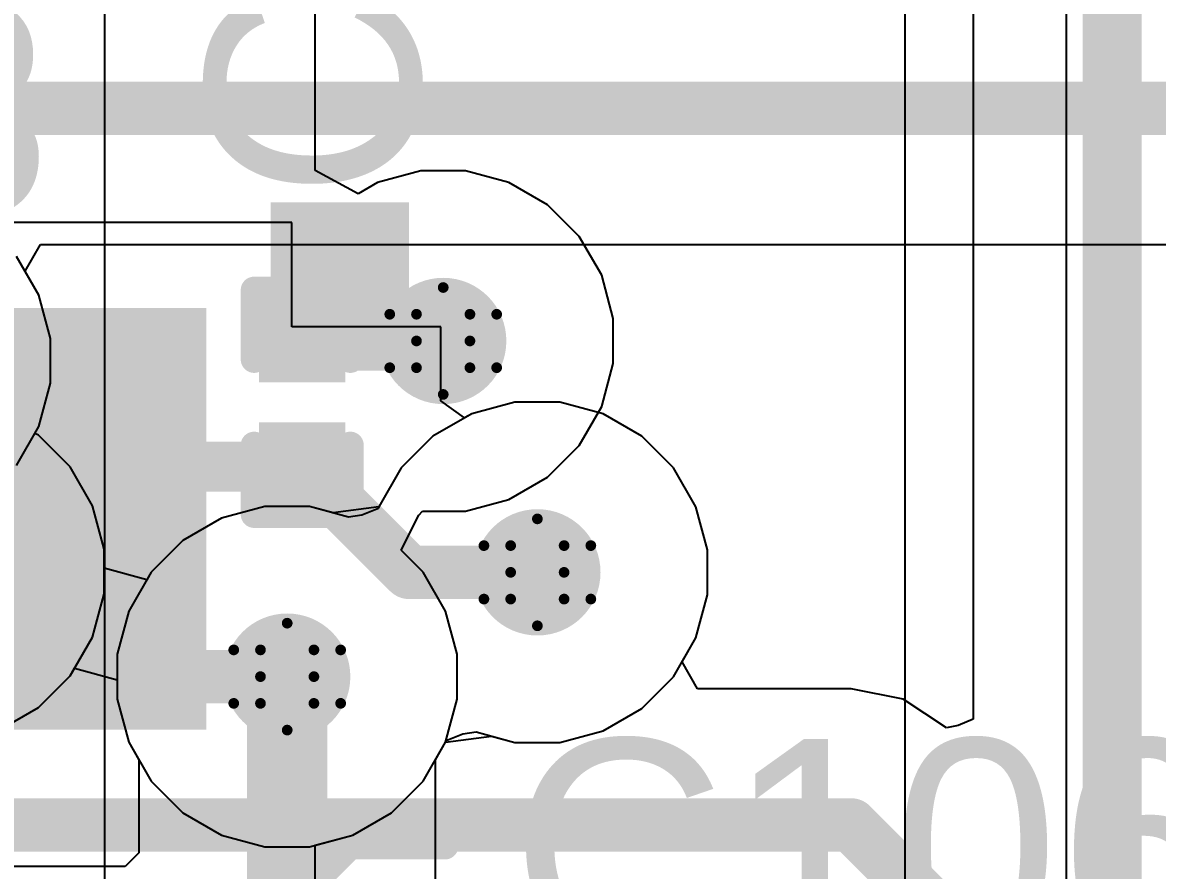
# Model space of a CAD drawing. Header units: inches. Extents: x -3 to 5437, y -3 to 5435.
# Drawn here: x 87.55 to 92.94, y 97.14 to 101.17 of the extents above; entities that cross this region are included whole.
import ezdxf

# ---------------------------------------------------------------- set-up
doc = ezdxf.new("R2010")
doc.units = ezdxf.units.IN
for name, color, linetype in [('Bottom Layer', 5, 'Continuous'), ('Drill Drawing', 1, 'Continuous'), ('GND', 16, 'Continuous'), ('PWR', 76, 'Continuous'), ('Top Layer', 1, 'Continuous'), ('Top Overlay', 2, 'Continuous'), ('Top Paste', 8, 'Continuous'), ('Top Solder', 216, 'Continuous'), ('Via Holes', 16, 'Continuous')]:
    doc.layers.add(name, color=color, linetype=linetype)
doc.styles.add('Arial', font='', dxfattribs={"height": 0.2})
doc.styles.get('Arial').set_extended_font_data('Arial')

# ---------------------------------------------------------------- blocks, each defined once
blk = doc.blocks.new('TXB0102DCUT_57')
at = {"layer": 'Top Layer'}
for points in [[(-1.95, 0.9), (-1.15, 0.9), (-1.15, 0.6), (-1.95, 0.6)], [(1.15, 0.9), (1.95, 0.9), (1.95, 0.6), (1.15, 0.6)], [(-1.95, 0.4), (-1.15, 0.4), (-1.15, 0.1), (-1.95, 0.1)], [(1.15, 0.4), (1.95, 0.4), (1.95, 0.1), (1.15, 0.1)], [(-1.95, -0.1), (-1.15, -0.1), (-1.15, -0.4), (-1.95, -0.4)], [(1.15, -0.1), (1.95, -0.1), (1.95, -0.4), (1.15, -0.4)], [(-1.95, -0.6), (-1.15, -0.6), (-1.15, -0.9), (-1.95, -0.9)], [(1.15, -0.6), (1.95, -0.6), (1.95, -0.9), (1.15, -0.9)]]:
    blk.add_hatch(color=1, dxfattribs=at).paths.add_polyline_path(points)
at = {"layer": 'Top Paste'}
for points in [[(-1.95, 0.9), (-1.15, 0.9), (-1.15, 0.6), (-1.95, 0.6)], [(1.15, 0.9), (1.95, 0.9), (1.95, 0.6), (1.15, 0.6)], [(-1.95, 0.4), (-1.15, 0.4), (-1.15, 0.1), (-1.95, 0.1)], [(1.15, 0.4), (1.95, 0.4), (1.95, 0.1), (1.15, 0.1)], [(-1.95, -0.1), (-1.15, -0.1), (-1.15, -0.4), (-1.95, -0.4)], [(1.15, -0.1), (1.95, -0.1), (1.95, -0.4), (1.15, -0.4)], [(-1.95, -0.6), (-1.15, -0.6), (-1.15, -0.9), (-1.95, -0.9)], [(1.15, -0.6), (1.95, -0.6), (1.95, -0.9), (1.15, -0.9)]]:
    blk.add_hatch(color=8, dxfattribs=at).paths.add_polyline_path(points)
at = {"layer": 'Top Solder'}
for points in [[(-2.0516, 1.0016), (-1.0484, 1.0016), (-1.0484, 0.4984), (-2.0516, 0.4984)], [(1.0484, 1.0016), (2.0516, 1.0016), (2.0516, 0.4984), (1.0484, 0.4984)], [(-2.0516, 0.5016), (-1.0484, 0.5016), (-1.0484, -0.0016), (-2.0516, -0.0016)], [(1.0484, 0.5016), (2.0516, 0.5016), (2.0516, -0.0016), (1.0484, -0.0016)], [(-2.0516, 0.0016), (-1.0484, 0.0016), (-1.0484, -0.5016), (-2.0516, -0.5016)], [(1.0484, 0.0016), (2.0516, 0.0016), (2.0516, -0.5016), (1.0484, -0.5016)], [(-2.0516, -0.4984), (-1.0484, -0.4984), (-1.0484, -1.0016), (-2.0516, -1.0016)], [(1.0484, -0.4984), (2.0516, -0.4984), (2.0516, -1.0016), (1.0484, -1.0016)]]:
    blk.add_hatch(color=216, dxfattribs=at).paths.add_polyline_path(points)
at = {"layer": 'Top Overlay'}
for points in [[(-1.5367, 1.0922, 0.2, 0.2, 1), (-1.6129, 1.0922, 0.2, 0.2, 1)], [(-1.6629, 1.0922, 0.1, 0.1, 1), (-1.5629, 1.0922, 0.1, 0.1, 1)], [(-1.5867, 1.0922, 0.1, 0.1, 1), (-1.4867, 1.0922, 0.1, 0.1, 1)], [(-1.0732, 1.0414, 0.0635, 0.0635, 1), (-1.0096, 1.0414, 0.0635, 0.0635, 1)], [(0.9334, 1.0414, 0.0635, 0.0635, 1), (0.997, 1.0414, 0.0635, 0.0635, 1)], [(-1.0732, -1.0414, 0.0635, 0.0635, 1), (-1.0096, -1.0414, 0.0635, 0.0635, 1)], [(0.9334, -1.0414, 0.0635, 0.0635, 1), (0.997, -1.0414, 0.0635, 0.0635, 1)]]:
    blk.add_lwpolyline(points, format="xyseb", close=True, dxfattribs=at)
for points in [[(-1.0414, 1.0414, 0.127, 0.127, 0), (0.9652, 1.0414, 0.127, 0.127, 0)], [(-1.0414, -1.0414, 0.127, 0.127, 0), (0.9652, -1.0414, 0.127, 0.127, 0)]]:
    blk.add_lwpolyline(points, format="xyseb", dxfattribs=at)
blk = doc.blocks.new('CAP_0201_207')
at = {"layer": 'Top Layer'}
for points in [[(-0.45, 0.15), (-0.15, 0.15), (-0.15, -0.15), (-0.45, -0.15)], [(0.15, 0.15), (0.45, 0.15), (0.45, -0.15), (0.15, -0.15)]]:
    blk.add_hatch(color=1, dxfattribs=at).paths.add_polyline_path(points)
at = {"layer": 'Top Paste'}
for points in [[(-0.45, 0.15), (-0.15, 0.15), (-0.15, -0.15), (-0.45, -0.15)], [(0.15, 0.15), (0.45, 0.15), (0.45, -0.15), (0.15, -0.15)]]:
    blk.add_hatch(color=8, dxfattribs=at).paths.add_polyline_path(points)
at = {"layer": 'Top Solder'}
for points in [[(-0.505, 0.205), (-0.095, 0.205), (-0.095, -0.205), (-0.505, -0.205)], [(0.095, 0.205), (0.505, 0.205), (0.505, -0.205), (0.095, -0.205)]]:
    blk.add_hatch(color=216, dxfattribs=at).paths.add_polyline_path(points)
at = {"layer": 'Top Overlay'}
for points in [[(-0.5334, 0.2286, 0.127, 0.127, 0), (-0.5334, -0.2286, 0.127, 0.127, 0)], [(-0.5334, 0.2286, 0.127, 0.127, 0), (-0.2032, 0.2286, 0.127, 0.127, 0)], [(0.2032, 0.2286, 0.127, 0.127, 0), (0.5334, 0.2286, 0.127, 0.127, 0)], [(0.5334, 0.2286, 0.127, 0.127, 0), (0.5334, -0.2286, 0.127, 0.127, 0)], [(-0.5334, -0.2286, 0.127, 0.127, 0), (-0.2032, -0.2286, 0.127, 0.127, 0)], [(0.2032, -0.2286, 0.127, 0.127, 0), (0.5334, -0.2286, 0.127, 0.127, 0)]]:
    blk.add_lwpolyline(points, format="xyseb", dxfattribs=at)
for points in [[(-0.5651, 0.2286, 0.0635, 0.0635, 1), (-0.5016, 0.2286, 0.0635, 0.0635, 1)], [(-0.5651, 0.2286, 0.0635, 0.0635, 1), (-0.5016, 0.2286, 0.0635, 0.0635, 1)], [(-0.2349, 0.2286, 0.0635, 0.0635, 1), (-0.1714, 0.2286, 0.0635, 0.0635, 1)], [(0.1714, 0.2286, 0.0635, 0.0635, 1), (0.2349, 0.2286, 0.0635, 0.0635, 1)], [(0.5016, 0.2286, 0.0635, 0.0635, 1), (0.5651, 0.2286, 0.0635, 0.0635, 1)], [(0.5016, 0.2286, 0.0635, 0.0635, 1), (0.5651, 0.2286, 0.0635, 0.0635, 1)], [(-0.5651, -0.2286, 0.0635, 0.0635, 1), (-0.5016, -0.2286, 0.0635, 0.0635, 1)], [(-0.5651, -0.2286, 0.0635, 0.0635, 1), (-0.5016, -0.2286, 0.0635, 0.0635, 1)], [(-0.2349, -0.2286, 0.0635, 0.0635, 1), (-0.1714, -0.2286, 0.0635, 0.0635, 1)], [(0.1714, -0.2286, 0.0635, 0.0635, 1), (0.2349, -0.2286, 0.0635, 0.0635, 1)], [(0.5016, -0.2286, 0.0635, 0.0635, 1), (0.5651, -0.2286, 0.0635, 0.0635, 1)], [(0.5016, -0.2286, 0.0635, 0.0635, 1), (0.5651, -0.2286, 0.0635, 0.0635, 1)]]:
    blk.add_lwpolyline(points, format="xyseb", close=True, dxfattribs=at)

msp = doc.modelspace()

# ---------------------------------------------------------------- hatches: boundary and pattern name
at = {"layer": 'Bottom Layer'}
h = msp.add_hatch(color=5, dxfattribs=at)
edge = h.paths.add_edge_path()
edge.add_arc((89.5445, 99.6561), 0.3, 0, 360)
h = msp.add_hatch(color=5, dxfattribs=at)
edge = h.paths.add_edge_path()
edge.add_arc((89.9919, 98.5569), 0.3, 0, 360)
h = msp.add_hatch(color=5, dxfattribs=at)
edge = h.paths.add_edge_path()
edge.add_arc((88.8032, 98.0614), 0.3, 0, 360)
at = {"layer": 'GND'}
h = msp.add_hatch(color=16, dxfattribs=at)
edge = h.paths.add_edge_path()
edge.add_arc((89.5445, 99.6561), 0.3, 0, 360)
h = msp.add_hatch(color=16, dxfattribs=at)
edge = h.paths.add_edge_path()
edge.add_arc((89.9919, 98.5569), 0.3, 0, 360)
h = msp.add_hatch(color=16, dxfattribs=at)
edge = h.paths.add_edge_path()
edge.add_arc((88.8032, 98.0614), 0.3, 0, 360)
at = {"layer": 'PWR'}
h = msp.add_hatch(color=76, dxfattribs=at)
edge = h.paths.add_edge_path()
edge.add_arc((89.5445, 99.6561), 0.3, 0, 360)
h = msp.add_hatch(color=76, dxfattribs=at)
edge = h.paths.add_edge_path()
edge.add_arc((89.9919, 98.5569), 0.3, 0, 360)
h = msp.add_hatch(color=76, dxfattribs=at)
edge = h.paths.add_edge_path()
edge.add_arc((88.8032, 98.0614), 0.3, 0, 360)
at = {"layer": 'Top Layer'}
for points in [[(88.7246, 99.5148), (89.3825, 99.5148), (89.3825, 100.3143), (88.7246, 100.3143)], [(87.9171, 98.9403), (88.8851, 98.9403), (88.8851, 99.1775), (87.9171, 99.1775)], [(87.9171, 98.6824), (86.881, 98.6824), (86.881, 98.4452), (87.9171, 98.4452)]]:
    msp.add_hatch(color=1, dxfattribs=at).paths.add_polyline_path(points)
h = msp.add_hatch(color=1, dxfattribs=at)
edge = h.paths.add_edge_path()
edge.add_arc((89.5445, 99.6561), 0.3, 0, 360)
h = msp.add_hatch(color=1, dxfattribs=at)
edge = h.paths.add_edge_path()
edge.add_arc((89.9919, 98.5569), 0.3, 0, 360)
h = msp.add_hatch(color=1, dxfattribs=at)
edge = h.paths.add_edge_path()
edge.add_arc((88.8032, 98.0614), 0.3, 0, 360)
at = {"layer": 'Via Holes'}
h = msp.add_hatch(color=7, dxfattribs=at)
edge = h.paths.add_edge_path()
edge.add_arc((89.5445, 99.6561), 0.15, 0, 360)
h = msp.add_hatch(color=7, dxfattribs=at)
edge = h.paths.add_edge_path()
edge.add_arc((89.9919, 98.5569), 0.15, 0, 360)
h = msp.add_hatch(color=7, dxfattribs=at)
edge = h.paths.add_edge_path()
edge.add_arc((88.8032, 98.0614), 0.15, 0, 360)

# ---------------------------------------------------------------- linework, layer by layer
at = {"layer": 'Bottom Layer'}
for p, q in [((87.5576, 99.9874), (87.6309, 100.1144)), ((87.6309, 100.1144), (93.2537, 100.1144)), ((87.6235, 99.8732), (87.5576, 99.9874)), ((87.6786, 99.6677), (87.6235, 99.8732)), ((87.6786, 99.455), (87.6786, 99.6677)), ((87.6235, 99.2495), (87.6786, 99.455)), ((89.8855, 99.3649), (89.68, 99.3098)), ((90.0983, 99.3649), (89.8855, 99.3649)), ((90.3038, 99.3098), (90.0983, 99.3649)), ((89.68, 99.3098), (89.4958, 99.2034)), ((90.488, 99.2034), (90.3038, 99.3098)), ((87.6048, 99.2172), (87.6235, 99.2495)), ((87.6209, 99.2079), (87.6048, 99.2172)), ((87.7713, 99.0575), (87.6209, 99.2079)), ((89.4958, 99.2034), (89.3454, 99.053)), ((90.6385, 99.053), (90.488, 99.2034)), ((87.8777, 98.8732), (87.7713, 99.0575)), ((89.3454, 99.053), (89.239, 98.8688)), ((90.7449, 98.8688), (90.6385, 99.053)), ((87.9327, 98.6677), (87.8777, 98.8732)), ((88.6968, 98.8694), (88.4913, 98.8143)), ((88.9096, 98.8694), (88.6968, 98.8694)), ((89.0944, 98.8198), (88.9096, 98.8694)), ((89.1581, 98.8278), (89.0944, 98.8198)), ((89.2367, 98.8604), (89.1581, 98.8278)), ((89.239, 98.8688), (89.2367, 98.8604)), ((90.7999, 98.6632), (90.7449, 98.8688)), ((88.4913, 98.8143), (88.3071, 98.7079)), ((87.9327, 98.455), (87.9327, 98.6677)), ((88.3071, 98.7079), (88.1566, 98.5575)), ((90.7999, 98.4505), (90.7999, 98.6632)), ((88.1566, 98.5575), (88.0503, 98.3732)), ((87.8777, 98.2495), (87.9327, 98.455)), ((90.7449, 98.245), (90.7999, 98.4505)), ((88.0503, 98.3732), (87.9952, 98.1677)), ((87.7713, 98.0652), (87.8777, 98.2495)), ((90.6385, 98.0608), (90.7449, 98.245)), ((87.9952, 98.1677), (87.9952, 97.955)), ((87.6209, 97.9148), (87.7713, 98.0652)), ((90.488, 97.9103), (90.6385, 98.0608)), ((87.4366, 97.8084), (87.6209, 97.9148)), ((87.9952, 97.955), (88.0503, 97.7495)), ((90.3038, 97.8039), (90.488, 97.9103)), ((89.637, 97.7904), (89.7007, 97.7984)), ((89.7007, 97.7984), (89.8855, 97.7489)), ((90.0983, 97.7489), (90.3038, 97.8039)), ((88.0503, 97.7495), (88.0987, 97.6656)), ((89.5077, 97.6656), (89.5561, 97.7495)), ((89.5561, 97.7495), (89.5584, 97.7578)), ((89.5584, 97.7578), (89.637, 97.7904)), ((89.8855, 97.7489), (90.0983, 97.7489)), ((88.0987, 97.6656), (88.0987, 97.225)), ((89.5077, 96.9332), (89.5077, 97.6656)), ((88.0987, 97.225), (88.0326, 97.1589)), ((88.0326, 97.1589), (86.4223, 97.1589))]:
    msp.add_line(p, q, dxfattribs=at)
for points in [[(87.1982, 100.7618, 0.254, 0.254, 0), (93.9038, 100.7618, 0.254, 0.254, 0)], [(88.8032, 96.9332, 0.381, 0.381, 0), (88.8032, 98.0614, 0.381, 0.381, 0)]]:
    msp.add_lwpolyline(points, format="xyseb", dxfattribs=at)
msp.add_lwpolyline([(88.708, 98.0614, 0.1905, 0.1905, 1), (88.8985, 98.0614, 0.1905, 0.1905, 1)], format="xyseb", close=True, dxfattribs=at)
at = {"layer": 'Drill Drawing'}
for points in [[(89.4175, 99.7831, 0.0508, 0.0508, 0), (89.5445, 99.9101, 0.0508, 0.0508, 0)], [(89.5445, 99.9101, 0.0508, 0.0508, 0), (89.6715, 99.7831, 0.0508, 0.0508, 0)], [(89.2905, 99.7831, 0.0508, 0.0508, 0), (89.4175, 99.6561, 0.0508, 0.0508, 0)], [(89.2905, 99.7831, 0.0508, 0.0508, 0), (89.4175, 99.7831, 0.0508, 0.0508, 0)], [(89.6715, 99.7831, 0.0508, 0.0508, 0), (89.7985, 99.7831, 0.0508, 0.0508, 0)], [(89.6715, 99.6561, 0.0508, 0.0508, 0), (89.7985, 99.7831, 0.0508, 0.0508, 0)], [(89.2905, 99.5291, 0.0508, 0.0508, 0), (89.4175, 99.6561, 0.0508, 0.0508, 0)], [(89.6715, 99.6561, 0.0508, 0.0508, 0), (89.7985, 99.5291, 0.0508, 0.0508, 0)], [(89.2905, 99.5291, 0.0508, 0.0508, 0), (89.4175, 99.5291, 0.0508, 0.0508, 0)], [(89.4175, 99.5291, 0.0508, 0.0508, 0), (89.5445, 99.4021, 0.0508, 0.0508, 0)], [(89.5445, 99.4021, 0.0508, 0.0508, 0), (89.6715, 99.5291, 0.0508, 0.0508, 0)], [(89.6715, 99.5291, 0.0508, 0.0508, 0), (89.7985, 99.5291, 0.0508, 0.0508, 0)], [(89.8649, 98.6839, 0.0508, 0.0508, 0), (89.9919, 98.8109, 0.0508, 0.0508, 0)], [(89.9919, 98.8109, 0.0508, 0.0508, 0), (90.1189, 98.6839, 0.0508, 0.0508, 0)], [(89.7379, 98.6839, 0.0508, 0.0508, 0), (89.8649, 98.5569, 0.0508, 0.0508, 0)], [(89.7379, 98.6839, 0.0508, 0.0508, 0), (89.8649, 98.6839, 0.0508, 0.0508, 0)], [(90.1189, 98.6839, 0.0508, 0.0508, 0), (90.2459, 98.6839, 0.0508, 0.0508, 0)], [(90.1189, 98.5569, 0.0508, 0.0508, 0), (90.2459, 98.6839, 0.0508, 0.0508, 0)], [(89.7379, 98.4299, 0.0508, 0.0508, 0), (89.8649, 98.5569, 0.0508, 0.0508, 0)], [(90.1189, 98.5569, 0.0508, 0.0508, 0), (90.2459, 98.4299, 0.0508, 0.0508, 0)], [(89.7379, 98.4299, 0.0508, 0.0508, 0), (89.8649, 98.4299, 0.0508, 0.0508, 0)], [(89.8649, 98.4299, 0.0508, 0.0508, 0), (89.9919, 98.3029, 0.0508, 0.0508, 0)], [(89.9919, 98.3029, 0.0508, 0.0508, 0), (90.1189, 98.4299, 0.0508, 0.0508, 0)], [(90.1189, 98.4299, 0.0508, 0.0508, 0), (90.2459, 98.4299, 0.0508, 0.0508, 0)], [(88.6762, 98.1884, 0.0508, 0.0508, 0), (88.8032, 98.3154, 0.0508, 0.0508, 0)], [(88.8032, 98.3154, 0.0508, 0.0508, 0), (88.9302, 98.1884, 0.0508, 0.0508, 0)], [(88.5492, 98.1884, 0.0508, 0.0508, 0), (88.6762, 98.0614, 0.0508, 0.0508, 0)], [(88.5492, 98.1884, 0.0508, 0.0508, 0), (88.6762, 98.1884, 0.0508, 0.0508, 0)], [(88.9302, 98.1884, 0.0508, 0.0508, 0), (89.0572, 98.1884, 0.0508, 0.0508, 0)], [(88.9302, 98.0614, 0.0508, 0.0508, 0), (89.0572, 98.1884, 0.0508, 0.0508, 0)], [(88.5492, 97.9344, 0.0508, 0.0508, 0), (88.6762, 98.0614, 0.0508, 0.0508, 0)], [(88.9302, 98.0614, 0.0508, 0.0508, 0), (89.0572, 97.9344, 0.0508, 0.0508, 0)], [(88.5492, 97.9344, 0.0508, 0.0508, 0), (88.6762, 97.9344, 0.0508, 0.0508, 0)], [(88.6762, 97.9344, 0.0508, 0.0508, 0), (88.8032, 97.8074, 0.0508, 0.0508, 0)], [(88.8032, 97.8074, 0.0508, 0.0508, 0), (88.9302, 97.9344, 0.0508, 0.0508, 0)], [(88.9302, 97.9344, 0.0508, 0.0508, 0), (89.0572, 97.9344, 0.0508, 0.0508, 0)]]:
    msp.add_lwpolyline(points, format="xyseb", dxfattribs=at)
for points in [[(89.5318, 99.9101, 0.0254, 0.0254, 1), (89.5572, 99.9101, 0.0254, 0.0254, 1)], [(89.5318, 99.9101, 0.0254, 0.0254, 1), (89.5572, 99.9101, 0.0254, 0.0254, 1)], [(89.2778, 99.7831, 0.0254, 0.0254, 1), (89.3032, 99.7831, 0.0254, 0.0254, 1)], [(89.2778, 99.7831, 0.0254, 0.0254, 1), (89.3032, 99.7831, 0.0254, 0.0254, 1)], [(89.4048, 99.7831, 0.0254, 0.0254, 1), (89.4302, 99.7831, 0.0254, 0.0254, 1)], [(89.4048, 99.7831, 0.0254, 0.0254, 1), (89.4302, 99.7831, 0.0254, 0.0254, 1)], [(89.6588, 99.7831, 0.0254, 0.0254, 1), (89.6842, 99.7831, 0.0254, 0.0254, 1)], [(89.6588, 99.7831, 0.0254, 0.0254, 1), (89.6842, 99.7831, 0.0254, 0.0254, 1)], [(89.7858, 99.7831, 0.0254, 0.0254, 1), (89.8112, 99.7831, 0.0254, 0.0254, 1)], [(89.7858, 99.7831, 0.0254, 0.0254, 1), (89.8112, 99.7831, 0.0254, 0.0254, 1)], [(89.4048, 99.6561, 0.0254, 0.0254, 1), (89.4302, 99.6561, 0.0254, 0.0254, 1)], [(89.4048, 99.6561, 0.0254, 0.0254, 1), (89.4302, 99.6561, 0.0254, 0.0254, 1)], [(89.6588, 99.6561, 0.0254, 0.0254, 1), (89.6842, 99.6561, 0.0254, 0.0254, 1)], [(89.6588, 99.6561, 0.0254, 0.0254, 1), (89.6842, 99.6561, 0.0254, 0.0254, 1)], [(89.2778, 99.5291, 0.0254, 0.0254, 1), (89.3032, 99.5291, 0.0254, 0.0254, 1)], [(89.2778, 99.5291, 0.0254, 0.0254, 1), (89.3032, 99.5291, 0.0254, 0.0254, 1)], [(89.4048, 99.5291, 0.0254, 0.0254, 1), (89.4302, 99.5291, 0.0254, 0.0254, 1)], [(89.4048, 99.5291, 0.0254, 0.0254, 1), (89.4302, 99.5291, 0.0254, 0.0254, 1)], [(89.6588, 99.5291, 0.0254, 0.0254, 1), (89.6842, 99.5291, 0.0254, 0.0254, 1)], [(89.6588, 99.5291, 0.0254, 0.0254, 1), (89.6842, 99.5291, 0.0254, 0.0254, 1)], [(89.7858, 99.5291, 0.0254, 0.0254, 1), (89.8112, 99.5291, 0.0254, 0.0254, 1)], [(89.7858, 99.5291, 0.0254, 0.0254, 1), (89.8112, 99.5291, 0.0254, 0.0254, 1)], [(89.5318, 99.4021, 0.0254, 0.0254, 1), (89.5572, 99.4021, 0.0254, 0.0254, 1)], [(89.5318, 99.4021, 0.0254, 0.0254, 1), (89.5572, 99.4021, 0.0254, 0.0254, 1)], [(89.9792, 98.8109, 0.0254, 0.0254, 1), (90.0046, 98.8109, 0.0254, 0.0254, 1)], [(89.9792, 98.8109, 0.0254, 0.0254, 1), (90.0046, 98.8109, 0.0254, 0.0254, 1)], [(89.7252, 98.6839, 0.0254, 0.0254, 1), (89.7506, 98.6839, 0.0254, 0.0254, 1)], [(89.7252, 98.6839, 0.0254, 0.0254, 1), (89.7506, 98.6839, 0.0254, 0.0254, 1)], [(89.8522, 98.6839, 0.0254, 0.0254, 1), (89.8776, 98.6839, 0.0254, 0.0254, 1)], [(89.8522, 98.6839, 0.0254, 0.0254, 1), (89.8776, 98.6839, 0.0254, 0.0254, 1)], [(90.1062, 98.6839, 0.0254, 0.0254, 1), (90.1316, 98.6839, 0.0254, 0.0254, 1)], [(90.1062, 98.6839, 0.0254, 0.0254, 1), (90.1316, 98.6839, 0.0254, 0.0254, 1)], [(90.2332, 98.6839, 0.0254, 0.0254, 1), (90.2586, 98.6839, 0.0254, 0.0254, 1)], [(90.2332, 98.6839, 0.0254, 0.0254, 1), (90.2586, 98.6839, 0.0254, 0.0254, 1)], [(89.8522, 98.5569, 0.0254, 0.0254, 1), (89.8776, 98.5569, 0.0254, 0.0254, 1)], [(89.8522, 98.5569, 0.0254, 0.0254, 1), (89.8776, 98.5569, 0.0254, 0.0254, 1)], [(90.1062, 98.5569, 0.0254, 0.0254, 1), (90.1316, 98.5569, 0.0254, 0.0254, 1)], [(90.1062, 98.5569, 0.0254, 0.0254, 1), (90.1316, 98.5569, 0.0254, 0.0254, 1)], [(89.7252, 98.4299, 0.0254, 0.0254, 1), (89.7506, 98.4299, 0.0254, 0.0254, 1)], [(89.7252, 98.4299, 0.0254, 0.0254, 1), (89.7506, 98.4299, 0.0254, 0.0254, 1)], [(89.8522, 98.4299, 0.0254, 0.0254, 1), (89.8776, 98.4299, 0.0254, 0.0254, 1)], [(89.8522, 98.4299, 0.0254, 0.0254, 1), (89.8776, 98.4299, 0.0254, 0.0254, 1)], [(90.1062, 98.4299, 0.0254, 0.0254, 1), (90.1316, 98.4299, 0.0254, 0.0254, 1)], [(90.1062, 98.4299, 0.0254, 0.0254, 1), (90.1316, 98.4299, 0.0254, 0.0254, 1)], [(90.2332, 98.4299, 0.0254, 0.0254, 1), (90.2586, 98.4299, 0.0254, 0.0254, 1)], [(90.2332, 98.4299, 0.0254, 0.0254, 1), (90.2586, 98.4299, 0.0254, 0.0254, 1)], [(88.7905, 98.3154, 0.0254, 0.0254, 1), (88.8159, 98.3154, 0.0254, 0.0254, 1)], [(88.7905, 98.3154, 0.0254, 0.0254, 1), (88.8159, 98.3154, 0.0254, 0.0254, 1)], [(89.9792, 98.3029, 0.0254, 0.0254, 1), (90.0046, 98.3029, 0.0254, 0.0254, 1)], [(89.9792, 98.3029, 0.0254, 0.0254, 1), (90.0046, 98.3029, 0.0254, 0.0254, 1)], [(88.5365, 98.1884, 0.0254, 0.0254, 1), (88.5619, 98.1884, 0.0254, 0.0254, 1)], [(88.5365, 98.1884, 0.0254, 0.0254, 1), (88.5619, 98.1884, 0.0254, 0.0254, 1)], [(88.6635, 98.1884, 0.0254, 0.0254, 1), (88.6889, 98.1884, 0.0254, 0.0254, 1)], [(88.6635, 98.1884, 0.0254, 0.0254, 1), (88.6889, 98.1884, 0.0254, 0.0254, 1)], [(88.9175, 98.1884, 0.0254, 0.0254, 1), (88.9429, 98.1884, 0.0254, 0.0254, 1)], [(88.9175, 98.1884, 0.0254, 0.0254, 1), (88.9429, 98.1884, 0.0254, 0.0254, 1)], [(89.0445, 98.1884, 0.0254, 0.0254, 1), (89.0699, 98.1884, 0.0254, 0.0254, 1)], [(89.0445, 98.1884, 0.0254, 0.0254, 1), (89.0699, 98.1884, 0.0254, 0.0254, 1)], [(88.6635, 98.0614, 0.0254, 0.0254, 1), (88.6889, 98.0614, 0.0254, 0.0254, 1)], [(88.6635, 98.0614, 0.0254, 0.0254, 1), (88.6889, 98.0614, 0.0254, 0.0254, 1)], [(88.9175, 98.0614, 0.0254, 0.0254, 1), (88.9429, 98.0614, 0.0254, 0.0254, 1)], [(88.9175, 98.0614, 0.0254, 0.0254, 1), (88.9429, 98.0614, 0.0254, 0.0254, 1)], [(88.5365, 97.9344, 0.0254, 0.0254, 1), (88.5619, 97.9344, 0.0254, 0.0254, 1)], [(88.5365, 97.9344, 0.0254, 0.0254, 1), (88.5619, 97.9344, 0.0254, 0.0254, 1)], [(88.6635, 97.9344, 0.0254, 0.0254, 1), (88.6889, 97.9344, 0.0254, 0.0254, 1)], [(88.6635, 97.9344, 0.0254, 0.0254, 1), (88.6889, 97.9344, 0.0254, 0.0254, 1)], [(88.9175, 97.9344, 0.0254, 0.0254, 1), (88.9429, 97.9344, 0.0254, 0.0254, 1)], [(88.9175, 97.9344, 0.0254, 0.0254, 1), (88.9429, 97.9344, 0.0254, 0.0254, 1)], [(89.0445, 97.9344, 0.0254, 0.0254, 1), (89.0699, 97.9344, 0.0254, 0.0254, 1)], [(89.0445, 97.9344, 0.0254, 0.0254, 1), (89.0699, 97.9344, 0.0254, 0.0254, 1)], [(88.7905, 97.8074, 0.0254, 0.0254, 1), (88.8159, 97.8074, 0.0254, 0.0254, 1)], [(88.7905, 97.8074, 0.0254, 0.0254, 1), (88.8159, 97.8074, 0.0254, 0.0254, 1)]]:
    msp.add_lwpolyline(points, format="xyseb", close=True, dxfattribs=at)
at = {"layer": 'GND'}
for p, q in [((87.6235, 99.8732), (87.5171, 100.0575)), ((87.6786, 99.6677), (87.6235, 99.8732)), ((87.6786, 99.455), (87.6786, 99.6677)), ((87.6235, 99.2495), (87.6786, 99.455)), ((89.8855, 99.3649), (89.68, 99.3098)), ((90.0983, 99.3649), (89.8855, 99.3649)), ((90.3038, 99.3098), (90.0983, 99.3649)), ((89.68, 99.3098), (89.4958, 99.2034)), ((90.488, 99.2034), (90.3038, 99.3098)), ((87.6048, 99.2172), (87.6235, 99.2495)), ((87.6209, 99.2079), (87.6048, 99.2172)), ((87.7713, 99.0575), (87.6209, 99.2079)), ((89.4958, 99.2034), (89.3454, 99.053)), ((90.6385, 99.053), (90.488, 99.2034)), ((87.8777, 98.8732), (87.7713, 99.0575)), ((89.3454, 99.053), (89.239, 98.8688)), ((90.7449, 98.8688), (90.6385, 99.053)), ((87.9327, 98.6677), (87.8777, 98.8732)), ((88.6968, 98.8694), (88.4913, 98.8143)), ((88.9096, 98.8694), (88.6968, 98.8694)), ((89.0208, 98.8396), (88.9096, 98.8694)), ((89.239, 98.8688), (89.0208, 98.8396)), ((90.7999, 98.6632), (90.7449, 98.8688)), ((88.4913, 98.8143), (88.3071, 98.7079)), ((87.9327, 98.5761), (87.9327, 98.6677)), ((88.3071, 98.7079), (88.1566, 98.5575)), ((90.7999, 98.4505), (90.7999, 98.6632)), ((88.1359, 98.5216), (87.9327, 98.5761)), ((88.1566, 98.5575), (88.1359, 98.5216)), ((90.7449, 98.245), (90.7999, 98.4505)), ((90.6385, 98.0608), (90.7449, 98.245)), ((87.6209, 97.9148), (87.7713, 98.0652)), ((87.7713, 98.0652), (87.792, 98.1011)), ((87.792, 98.1011), (87.9952, 98.0467)), ((87.9952, 98.0467), (87.9952, 97.955)), ((90.488, 97.9103), (90.6385, 98.0608)), ((87.4366, 97.8084), (87.6209, 97.9148)), ((87.9952, 97.955), (88.0503, 97.7495)), ((90.3038, 97.8039), (90.488, 97.9103)), ((90.0983, 97.7489), (90.3038, 97.8039)), ((88.0503, 97.7495), (88.1566, 97.5652)), ((89.4498, 97.5652), (89.5561, 97.7495)), ((89.5561, 97.7495), (89.7743, 97.7787)), ((89.7743, 97.7787), (89.8855, 97.7489)), ((89.8855, 97.7489), (90.0983, 97.7489)), ((88.1566, 97.5652), (88.3071, 97.4148)), ((89.2993, 97.4148), (89.4498, 97.5652)), ((88.3071, 97.4148), (88.4913, 97.3084)), ((89.1151, 97.3084), (89.2993, 97.4148)), ((88.4913, 97.3084), (88.6968, 97.2534)), ((88.9096, 97.2534), (89.1151, 97.3084)), ((88.6968, 97.2534), (88.9096, 97.2534))]:
    msp.add_line(p, q, dxfattribs=at)
at = {"layer": 'PWR'}
for p, q in [((88.9368, 100.4656), (88.9368, 114.2729)), ((91.7382, 114.2729), (91.7382, 96.537)), ((92.5068, 96.537), (92.5068, 114.2796)), ((87.9348, 101.6188), (87.9348, 93.0635)), ((89.14, 100.3556), (88.9368, 100.4656)), ((89.4382, 100.4641), (89.2327, 100.4091)), ((89.6509, 100.4641), (89.4382, 100.4641)), ((89.8564, 100.4091), (89.6509, 100.4641)), ((89.2327, 100.4091), (89.14, 100.3556)), ((90.0407, 100.3027), (89.8564, 100.4091)), ((90.1911, 100.1523), (90.0407, 100.3027)), ((90.2975, 99.968), (90.1911, 100.1523)), ((87.6235, 99.8732), (87.5171, 100.0575)), ((90.3525, 99.7625), (90.2975, 99.968)), ((87.6786, 99.6677), (87.6235, 99.8732)), ((90.3525, 99.5498), (90.3525, 99.7625)), ((87.6786, 99.455), (87.6786, 99.6677)), ((90.2975, 99.3443), (90.3525, 99.5498)), ((87.6235, 99.2495), (87.6786, 99.455)), ((90.1911, 99.16), (90.2975, 99.3443)), ((87.5171, 99.0652), (87.6235, 99.2495)), ((90.0407, 99.0096), (90.1911, 99.16)), ((89.8564, 98.9032), (90.0407, 99.0096)), ((89.6509, 98.8481), (89.8564, 98.9032)), ((89.3443, 98.6629), (89.428, 98.8281)), ((89.428, 98.8281), (89.4465, 98.8481)), ((89.4465, 98.8481), (89.6509, 98.8481)), ((89.4498, 98.5575), (89.3443, 98.6629)), ((89.5561, 98.3732), (89.4498, 98.5575)), ((89.6112, 98.1677), (89.5561, 98.3732)), ((89.6112, 97.955), (89.6112, 98.1677)), ((89.5561, 97.7495), (89.6112, 97.955)), ((89.4498, 97.5652), (89.5561, 97.7495)), ((89.2993, 97.4148), (89.4498, 97.5652)), ((89.1151, 97.3084), (89.2993, 97.4148)), ((88.9368, 97.2607), (89.1151, 97.3084)), ((88.9368, 97.042), (88.9368, 97.2607))]:
    msp.add_line(p, q, dxfattribs=at)
at = {"layer": 'Top Layer'}
for p, q in [((92.0623, 110.4325), (92.0623, 97.8586)), ((88.8251, 100.2194), (87.3469, 100.2194)), ((88.8251, 99.7228), (88.8251, 100.2194)), ((89.5326, 99.7228), (88.8251, 99.7228)), ((89.5326, 99.3713), (89.5326, 99.7228)), ((89.6463, 99.2903), (89.5326, 99.3713)), ((89.8855, 99.3649), (89.68, 99.3098)), ((90.0983, 99.3649), (89.8855, 99.3649)), ((90.3038, 99.3098), (90.0983, 99.3649)), ((89.68, 99.3098), (89.6463, 99.2903)), ((90.488, 99.2034), (90.3038, 99.3098)), ((90.6385, 99.053), (90.488, 99.2034)), ((90.7449, 98.8688), (90.6385, 99.053)), ((90.7999, 98.6632), (90.7449, 98.8688)), ((90.7999, 98.4505), (90.7999, 98.6632)), ((90.7449, 98.245), (90.7999, 98.4505)), ((90.6791, 98.1311), (90.7449, 98.245)), ((90.7524, 98.0041), (90.6791, 98.1311)), ((91.4827, 98.0041), (90.7524, 98.0041)), ((91.7305, 97.9548), (91.4827, 98.0041)), ((91.9353, 97.818), (91.7305, 97.9548)), ((92.0623, 97.8586), (91.9911, 97.8292)), ((91.9911, 97.8292), (91.9353, 97.818))]:
    msp.add_line(p, q, dxfattribs=at)
for points in [[(92.7227, 86.9211, 0.2794, 0.2794, 0), (92.7227, 110.7163, 0.2794, 0.2794, 0)], [(88.8746, 99.6648, 0.254, 0.254, 0), (89.5359, 99.6648, 0.254, 0.254, 0)], [(86.8706, 99.5614, 0.254, 0.254, 0), (87.9171, 99.5614, 0.254, 0.254, 0)], [(88.8746, 99.0648, 0.254, 0.254, 0), (89.3825, 98.5569, 0.254, 0.254, 0)], [(89.3825, 98.5569, 0.254, 0.254, 0), (89.9919, 98.5569, 0.254, 0.254, 0)], [(87.9171, 98.0614, 0.254, 0.254, 0), (88.8032, 98.0614, 0.254, 0.254, 0)], [(85.2489, 97.3567, 0.254, 0.254, 0), (91.4827, 97.3567, 0.254, 0.254, 0)], [(91.4827, 97.3567, 0.254, 0.254, 0), (92.2421, 96.5972, 0.254, 0.254, 0)]]:
    msp.add_lwpolyline(points, format="xyseb", dxfattribs=at)
for points in [[(88.8111, 99.6648, 0.127, 0.127, 1), (88.9381, 99.6648, 0.127, 0.127, 1)], [(89.4724, 99.6648, 0.127, 0.127, 1), (89.5994, 99.6648, 0.127, 0.127, 1)], [(87.8536, 99.5614, 0.127, 0.127, 1), (87.9806, 99.5614, 0.127, 0.127, 1)], [(88.8111, 99.0648, 0.127, 0.127, 1), (88.9381, 99.0648, 0.127, 0.127, 1)], [(89.319, 98.5569, 0.127, 0.127, 1), (89.446, 98.5569, 0.127, 0.127, 1)], [(89.319, 98.5569, 0.127, 0.127, 1), (89.446, 98.5569, 0.127, 0.127, 1)], [(89.9284, 98.5569, 0.127, 0.127, 1), (90.0554, 98.5569, 0.127, 0.127, 1)], [(87.8536, 98.0614, 0.127, 0.127, 1), (87.9806, 98.0614, 0.127, 0.127, 1)], [(88.7397, 98.0614, 0.127, 0.127, 1), (88.8667, 98.0614, 0.127, 0.127, 1)], [(91.4192, 97.3567, 0.127, 0.127, 1), (91.5462, 97.3567, 0.127, 0.127, 1)], [(91.4192, 97.3567, 0.127, 0.127, 1), (91.5462, 97.3567, 0.127, 0.127, 1)]]:
    msp.add_lwpolyline(points, format="xyseb", close=True, dxfattribs=at)
at = {"layer": 'Top Overlay'}
for points in [[(88.8746, 97.028, 0.127, 0.127, 0), (89.1032, 97.2566, 0.127, 0.127, 0)], [(89.1032, 97.2566, 0.127, 0.127, 0), (89.5532, 97.2566, 0.127, 0.127, 0)]]:
    msp.add_lwpolyline(points, format="xyseb", dxfattribs=at)
for points in [[(89.0714, 97.2566, 0.0635, 0.0635, 1), (89.135, 97.2566, 0.0635, 0.0635, 1)], [(89.0714, 97.2566, 0.0635, 0.0635, 1), (89.135, 97.2566, 0.0635, 0.0635, 1)], [(89.5214, 97.2566, 0.0635, 0.0635, 1), (89.5849, 97.2566, 0.0635, 0.0635, 1)]]:
    msp.add_lwpolyline(points, format="xyseb", close=True, dxfattribs=at)

# ---------------------------------------------------------------- block references
msp.add_blockref('TXB0102DCUT_57', (86.3671, 98.8114))
at = {"rotation": 90}
msp.add_blockref('CAP_0201_207', (88.8746, 99.3648), dxfattribs=at)

# ---------------------------------------------------------------- texts
at = {"layer": 'Top Overlay', "style": 'Arial'}
msp.add_text('C104', height=1.016, rotation=90, dxfattribs=at).set_placement((89.4332, 100.3306))
for s, p in [('U23', (85.082, 100.254)), ('C106', (89.8658, 96.7488))]:
    msp.add_text(s, height=1.016, dxfattribs=at).set_placement(p)

doc.saveas('drawing.dxf')
